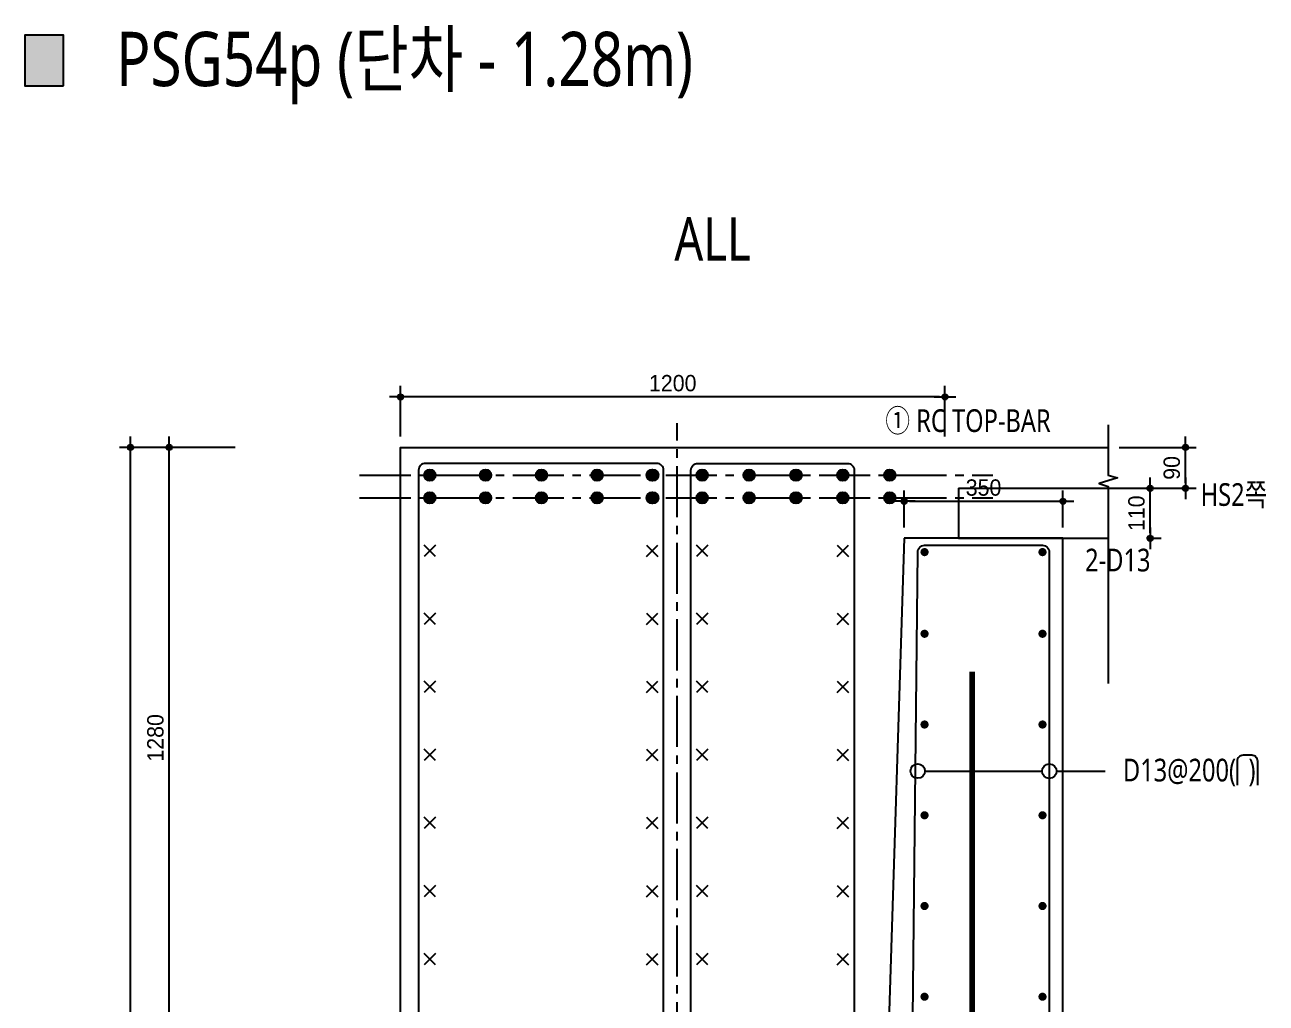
# Model space of a CAD drawing. Header units: millimetres. Extents: x 11948722 to 13111668, y -10771712 to -10232988.
# Drawn here: x 13102018 to 13104754, y -10471908 to -10469752 of the extents above; entities that cross this region are included whole.
import ezdxf
from ezdxf.enums import TextEntityAlignment as Align

# ---------------------------------------------------------------- set-up
doc = ezdxf.new("R2010")
doc.units = ezdxf.units.MM
doc.header["$LTSCALE"] = 150
doc.header["$MEASUREMENT"] = 0
doc.linetypes.add('CEN', pattern=[6.2, 6, -0.1, 0, -0.1])
doc.linetypes.add('CENTER2', pattern=[1.125, 0.75, -0.125, 0.125, -0.125])
doc.layers.get('0').update_dxf_attribs({"linetype": 'CONTINUOUS'})
doc.layers.get('Defpoints').update_dxf_attribs({"color": 117, "linetype": 'CONTINUOUS'})
for name, color, linetype in [('0-BAR', 2, 'CONTINUOUS'), ('0-TXT', 7, 'CONTINUOUS'), ('BAR', 3, 'CONTINUOUS'), ('CENT', 1, 'CEN'), ('CON-C', 2, 'CONTINUOUS'), ('DIM', 7, 'CONTINUOUS'), ('ETC', 8, 'CONTINUOUS'), ('SIT', 7, 'CONTINUOUS'), ('TEXT', 3, 'CONTINUOUS')]:
    doc.layers.add(name, color=color, linetype=linetype)
doc.styles.get("Standard").update_dxf_attribs({"font": 'NanumGothic.ttf'})
doc.styles.add('돋움', font='')
doc.styles.get('돋움').set_extended_font_data('Dotum')
doc.linetypes.add('ZIGZAG', pattern='A,0.0001,-0.2,[131,ltypeshp.shx,S=0.2,R=0,X=-0.2,Y=0],-0.4,[131,ltypeshp.shx,S=0.2,R=180,X=0.2,Y=0],-0.2', length=0.8001)
doc.dimstyles.new('S_10', dxfattribs={"dimscale": 10, "dimtxt": 3, "dimasz": 1, "dimexe": 2, "dimexo": 2, "dimgap": 1, "dimtad": 1, "dimdec": 0, "dimzin": 0, "dimdsep": 46, "dimtxsty": '돋움', "dimblk1": 'DD', "dimblk2": 'DD', "dimsah": 1, "dimcen": 2.5, "dimdle": 8, "dimclrd": 256, "dimclre": 256, "dimclrt": 3, "dimadec": 0, "dimazin": 0, "dimtfac": 1, "dimtdec": 0, "dimtix": 1, "dimtmove": 2, "dimatfit": 3, "dimldrblk": 'DD', "dimfxl": 1, "dimtolj": 1, "dimtzin": 0, "dimarcsym": 0})

# ---------------------------------------------------------------- blocks, each defined once
blk = doc.blocks.new('DD')
blk.add_line((-2, 0), (2, 0))
for radius in [0.5, 0.25]:
    blk.add_circle((0, 0), radius)
blk = doc.blocks.new('*D1621')
at = {"layer": 'Defpoints', "color": 0, "transparency": 16777216}
for p in [(-926590.8, -322144.1), (-926420.8, -322144.1), (-926440.8, -322254.1)]:
    blk.add_point(p, dxfattribs=at)
at = {"layer": 'DIM', "lineweight": -2, "transparency": 16777216}
for p, q in [((-926566.8, -322144.1), (-926396.8, -322144.1)), ((-926420.8, -322242.1), (-926420.8, -322156.1)), ((-926416.8, -322254.1), (-926396.8, -322254.1))]:
    blk.add_line(p, q, dxfattribs=at)
at = {"layer": 'DIM', "lineweight": -2, "transparency": 16777216, "xscale": 12, "yscale": 12, "zscale": 12}
for p, rotation in [((-926420.8, -322144.1), 90), ((-926420.8, -322254.1), 270)]:
    blk.add_blockref('DD', p, dxfattribs=dict(at, rotation=rotation))
at = {"layer": 'DIM', "transparency": 16777216, "insert": (-926450.8, -322199.1), "char_height": 36, "attachment_point": 5, "rotation": 90, "style": '돋움'}
blk.add_mtext('\\A1;110', dxfattribs=at)
blk = doc.blocks.new('*D1631')
at = {"layer": 'Defpoints', "color": 0, "transparency": 16777216}
for p in [(-928073, -321942.5), (-928073, -322054.1), (-926873, -322054.1)]:
    blk.add_point(p, dxfattribs=at)
at = {"layer": 'DIM', "lineweight": -2, "transparency": 16777216}
for p, q in [((-928073, -322030.1), (-928073, -321918.5)), ((-926873, -322030.1), (-926873, -321918.5)), ((-926885, -321942.5), (-928061, -321942.5))]:
    blk.add_line(p, q, dxfattribs=at)
at = {"layer": 'DIM', "lineweight": -2, "transparency": 16777216, "xscale": 12, "yscale": 12, "zscale": 12, "rotation": 180}
blk.add_blockref('DD', (-928073, -321942.5), dxfattribs=at)
at = {"layer": 'DIM', "lineweight": -2, "transparency": 16777216, "xscale": 12, "yscale": 12, "zscale": 12}
blk.add_blockref('DD', (-926873, -321942.5), dxfattribs=at)
at = {"layer": 'DIM', "transparency": 16777216, "insert": (-927473, -321912.5), "char_height": 36, "attachment_point": 5, "style": '돋움'}
blk.add_mtext('\\A1;1200', dxfattribs=at)
blk = doc.blocks.new('*D1633')
at = {"layer": 'Defpoints', "color": 0, "transparency": 16777216}
for p in [(-928668, -322054.1), (-928413, -322054.1), (-928413, -324834.1)]:
    blk.add_point(p, dxfattribs=at)
at = {"layer": 'DIM', "lineweight": -2, "transparency": 16777216}
for p, q in [((-928437, -322054.1), (-928692, -322054.1)), ((-928668, -324822.1), (-928668, -322066.1)), ((-928437, -324834.1), (-928692, -324834.1))]:
    blk.add_line(p, q, dxfattribs=at)
at = {"layer": 'DIM', "lineweight": -2, "transparency": 16777216, "xscale": 12, "yscale": 12, "zscale": 12}
for p, rotation in [((-928668, -322054.1), 90), ((-928668, -324834.1), 270)]:
    blk.add_blockref('DD', p, dxfattribs=dict(at, rotation=rotation))
at = {"layer": 'DIM', "transparency": 16777216, "insert": (-928698, -323444.1), "char_height": 36, "attachment_point": 5, "rotation": 90, "style": '돋움'}
blk.add_mtext('\\A1;2780', dxfattribs=at)
blk = doc.blocks.new('*D1634')
at = {"layer": 'Defpoints', "color": 0, "transparency": 16777216}
for p in [(-928583, -322054.1), (-928413, -322054.1), (-928413, -323334.1)]:
    blk.add_point(p, dxfattribs=at)
at = {"layer": 'DIM', "lineweight": -2, "transparency": 16777216}
for p, q in [((-928437, -322054.1), (-928607, -322054.1)), ((-928583, -323322.1), (-928583, -322066.1)), ((-928437, -323334.1), (-928607, -323334.1))]:
    blk.add_line(p, q, dxfattribs=at)
at = {"layer": 'DIM', "lineweight": -2, "transparency": 16777216, "xscale": 12, "yscale": 12, "zscale": 12}
for p, rotation in [((-928583, -322054.1), 90), ((-928583, -323334.1), 270)]:
    blk.add_blockref('DD', p, dxfattribs=dict(at, rotation=rotation))
at = {"layer": 'DIM', "transparency": 16777216, "insert": (-928613, -322694.1), "char_height": 36, "attachment_point": 5, "rotation": 90, "style": '돋움'}
blk.add_mtext('\\A1;1280', dxfattribs=at)
blk = doc.blocks.new('*D1635')
at = {"layer": 'Defpoints', "color": 0, "transparency": 16777216}
for p in [(-926613, -322172.6), (-926963, -322254.1), (-926613, -322254.1)]:
    blk.add_point(p, dxfattribs=at)
at = {"layer": 'DIM', "lineweight": -2, "transparency": 16777216}
for p, q in [((-926963, -322230.1), (-926963, -322148.6)), ((-926951, -322172.6), (-926625, -322172.6)), ((-926613, -322230.1), (-926613, -322148.6))]:
    blk.add_line(p, q, dxfattribs=at)
at = {"layer": 'DIM', "lineweight": -2, "transparency": 16777216, "xscale": 12, "yscale": 12, "zscale": 12, "rotation": 180}
blk.add_blockref('DD', (-926963, -322172.6), dxfattribs=at)
at = {"layer": 'DIM', "lineweight": -2, "transparency": 16777216, "xscale": 12, "yscale": 12, "zscale": 12}
blk.add_blockref('DD', (-926613, -322172.6), dxfattribs=at)
at = {"layer": 'DIM', "transparency": 16777216, "insert": (-926788, -322142.6), "char_height": 36, "attachment_point": 5, "style": '돋움'}
blk.add_mtext('\\A1;350', dxfattribs=at)
blk = doc.blocks.new('*D1636')
at = {"layer": 'Defpoints', "color": 0, "transparency": 16777216}
for p in [(-926513, -322054.1), (-926343, -322054.1), (-926513, -322144.1)]:
    blk.add_point(p, dxfattribs=at)
at = {"layer": 'DIM', "lineweight": -2, "transparency": 16777216}
for p, q in [((-926489, -322054.1), (-926319, -322054.1)), ((-926343, -322132.1), (-926343, -322066.1)), ((-926489, -322144.1), (-926319, -322144.1))]:
    blk.add_line(p, q, dxfattribs=at)
at = {"layer": 'DIM', "lineweight": -2, "transparency": 16777216, "xscale": 12, "yscale": 12, "zscale": 12}
for p, rotation in [((-926343, -322054.1), 90), ((-926343, -322144.1), 270)]:
    blk.add_blockref('DD', p, dxfattribs=dict(at, rotation=rotation))
at = {"layer": 'DIM', "transparency": 16777216, "insert": (-926373, -322099.1), "char_height": 36, "attachment_point": 5, "rotation": 90, "style": '돋움'}
blk.add_mtext('\\A1;90', dxfattribs=at)
blk = doc.blocks.new('zw$F30F')
blk.add_hatch(color=256).paths.add_polyline_path([(163.3, 3884.7), (163.3, 3995.9), (77.8, 3995.9), (77.8, 3884.7)])
at = {"layer": 'BAR'}
h = blk.add_hatch(color=256, dxfattribs=at)
h.dxf.hatch_style = 1
h.paths.add_polyline_path([(983.2, 3026.4, 1), (958.2, 3026.4, 1)])
h = blk.add_hatch(color=256, dxfattribs=at)
h.dxf.hatch_style = 1
h.paths.add_polyline_path([(1105.9, 3026.4, 1), (1080.9, 3026.4, 1)])
h = blk.add_hatch(color=256, dxfattribs=at)
h.dxf.hatch_style = 1
h.paths.add_polyline_path([(1228.7, 3026.4, 1), (1203.7, 3026.4, 1)])
h = blk.add_hatch(color=256, dxfattribs=at)
h.dxf.hatch_style = 1
h.paths.add_polyline_path([(1351.4, 3026.4, 1), (1326.4, 3026.4, 1)])
h = blk.add_hatch(color=256, dxfattribs=at)
h.dxf.hatch_style = 1
h.paths.add_polyline_path([(1448.2, 3026.4, -1), (1473.2, 3026.4, -1)])
h = blk.add_hatch(color=256, dxfattribs=at)
h.dxf.hatch_style = 1
h.paths.add_polyline_path([(1473.2, 3026.4, 1), (1448.2, 3026.4, 1)])
h = blk.add_hatch(color=256, dxfattribs=at)
h.dxf.hatch_style = 1
h.paths.add_polyline_path([(1474.1, 3026.4, 1), (1449.1, 3026.4, 1)])
h = blk.add_hatch(color=256, dxfattribs=at)
h.dxf.hatch_style = 1
h.paths.add_polyline_path([(1474.1, 3026.4, 1), (1449.1, 3026.4, 1)])
h = blk.add_hatch(color=256, dxfattribs=at)
h.dxf.hatch_style = 1
h.paths.add_polyline_path([(1583.2, 3026.4, 1), (1558.2, 3026.4, 1)])
h = blk.add_hatch(color=256, dxfattribs=at)
h.dxf.hatch_style = 1
h.paths.add_polyline_path([(1686.5, 3026.4, 1), (1661.5, 3026.4, 1)])
h = blk.add_hatch(color=256, dxfattribs=at)
h.dxf.hatch_style = 1
h.paths.add_polyline_path([(1789.9, 3026.4, 1), (1764.9, 3026.4, 1)])
h = blk.add_hatch(color=256, dxfattribs=at)
h.dxf.hatch_style = 1
h.paths.add_polyline_path([(1868.2, 3026.4, -1), (1893.2, 3026.4, -1)])
h = blk.add_hatch(color=256, dxfattribs=at)
h.dxf.hatch_style = 1
h.paths.add_polyline_path([(1893.2, 3026.4, 1), (1868.2, 3026.4, 1)])
h = blk.add_hatch(color=256, dxfattribs=at)
h.dxf.hatch_style = 1
h.paths.add_polyline_path([(1893.2, 3026.4, 1), (1868.2, 3026.4, 1)])
h = blk.add_hatch(color=256, dxfattribs=at)
h.dxf.hatch_style = 1
h.paths.add_polyline_path([(1971.5, 3026.4, -1), (1996.5, 3026.4, -1)])
h = blk.add_hatch(color=256, dxfattribs=at)
h.dxf.hatch_style = 1
h.paths.add_polyline_path([(1996.5, 3026.4, 1), (1971.5, 3026.4, 1)])
h = blk.add_hatch(color=256, dxfattribs=at)
h.dxf.hatch_style = 1
h.paths.add_polyline_path([(1996.5, 3026.4, 1), (1971.5, 3026.4, 1)])
h = blk.add_hatch(color=256, dxfattribs=at)
h.dxf.hatch_style = 1
h.paths.add_polyline_path([(983.2, 2976.4, 1), (958.2, 2976.4, 1)])
h = blk.add_hatch(color=256, dxfattribs=at)
h.dxf.hatch_style = 1
h.paths.add_polyline_path([(1105.9, 2976.4, 1), (1080.9, 2976.4, 1)])
h = blk.add_hatch(color=256, dxfattribs=at)
h.dxf.hatch_style = 1
h.paths.add_polyline_path([(1228.7, 2976.4, 1), (1203.7, 2976.4, 1)])
h = blk.add_hatch(color=256, dxfattribs=at)
h.dxf.hatch_style = 1
h.paths.add_polyline_path([(1351.4, 2976.4, 1), (1326.4, 2976.4, 1)])
h = blk.add_hatch(color=256, dxfattribs=at)
h.dxf.hatch_style = 1
h.paths.add_polyline_path([(1448.2, 2976.4, -1), (1473.2, 2976.4, -1)])
h = blk.add_hatch(color=256, dxfattribs=at)
h.dxf.hatch_style = 1
h.paths.add_polyline_path([(1473.2, 2976.4, 1), (1448.2, 2976.4, 1)])
h = blk.add_hatch(color=256, dxfattribs=at)
h.dxf.hatch_style = 1
h.paths.add_polyline_path([(1474.1, 2976.4, 1), (1449.1, 2976.4, 1)])
h = blk.add_hatch(color=256, dxfattribs=at)
h.dxf.hatch_style = 1
h.paths.add_polyline_path([(1583.2, 2976.4, 1), (1558.2, 2976.4, 1)])
h = blk.add_hatch(color=256, dxfattribs=at)
h.dxf.hatch_style = 1
h.paths.add_polyline_path([(1686.5, 2976.4, 1), (1661.5, 2976.4, 1)])
h = blk.add_hatch(color=256, dxfattribs=at)
h.dxf.hatch_style = 1
h.paths.add_polyline_path([(1789.9, 2976.4, 1), (1764.9, 2976.4, 1)])
h = blk.add_hatch(color=256, dxfattribs=at)
h.dxf.hatch_style = 1
h.paths.add_polyline_path([(1868.2, 2976.4, -1), (1893.2, 2976.4, -1)])
h = blk.add_hatch(color=256, dxfattribs=at)
h.dxf.hatch_style = 1
h.paths.add_polyline_path([(1893.2, 2976.4, 1), (1868.2, 2976.4, 1)])
h = blk.add_hatch(color=256, dxfattribs=at)
h.dxf.hatch_style = 1
h.paths.add_polyline_path([(1893.2, 2976.4, 1), (1868.2, 2976.4, 1)])
h = blk.add_hatch(color=256, dxfattribs=at)
h.dxf.hatch_style = 1
h.paths.add_polyline_path([(1971.5, 2976.4, -1), (1996.5, 2976.4, -1)])
h = blk.add_hatch(color=256, dxfattribs=at)
h.dxf.hatch_style = 1
h.paths.add_polyline_path([(1996.5, 2976.4, 1), (1971.5, 2976.4, 1)])
h = blk.add_hatch(color=256, dxfattribs=at)
h.dxf.hatch_style = 1
h.paths.add_polyline_path([(1996.5, 2976.4, 1), (1971.5, 2976.4, 1)])
blk.add_lwpolyline([(163.3, 3884.7), (163.3, 3995.9), (77.8, 3995.9), (77.8, 3884.7)], close=True)
blk.add_lwpolyline([(2465.7, 3137.4), (2465.7, 3026.6), (2485.7, 3020.4), (2445.7, 3007.9), (2465.7, 3001.6), (2465.7, 2567.4)])
at = {"layer": '0-BAR'}
for p, q in [((983.2, 2847.3), (958.2, 2872.3)), ((983.2, 2872.3), (958.2, 2847.3)), ((1448.2, 2847.3), (1473.2, 2872.3)), ((1448.2, 2872.3), (1473.2, 2847.3)), ((1583.2, 2847.3), (1558.2, 2872.3)), ((1583.2, 2872.3), (1558.2, 2847.3)), ((1868.2, 2847.3), (1893.2, 2872.3)), ((1868.2, 2872.3), (1893.2, 2847.3)), ((983.2, 2697.3), (958.2, 2722.3)), ((983.2, 2722.3), (958.2, 2697.3)), ((1448.2, 2697.3), (1473.2, 2722.3)), ((1448.2, 2722.3), (1473.2, 2697.3)), ((1583.2, 2697.3), (1558.2, 2722.3)), ((1583.2, 2722.3), (1558.2, 2697.3)), ((1868.2, 2697.3), (1893.2, 2722.3)), ((1868.2, 2722.3), (1893.2, 2697.3)), ((983.2, 2547.3), (958.2, 2572.3)), ((983.2, 2572.3), (958.2, 2547.3)), ((1448.2, 2547.3), (1473.2, 2572.3)), ((1448.2, 2572.3), (1473.2, 2547.3)), ((1583.2, 2547.3), (1558.2, 2572.3)), ((1583.2, 2572.3), (1558.2, 2547.3)), ((1868.2, 2547.3), (1893.2, 2572.3)), ((1868.2, 2572.3), (1893.2, 2547.3)), ((983.2, 2397.3), (958.2, 2422.3)), ((983.2, 2422.3), (958.2, 2397.3)), ((1448.2, 2397.3), (1473.2, 2422.3)), ((1448.2, 2422.3), (1473.2, 2397.3)), ((1583.2, 2397.3), (1558.2, 2422.3)), ((1583.2, 2422.3), (1558.2, 2397.3)), ((1868.2, 2397.3), (1893.2, 2422.3)), ((1868.2, 2422.3), (1893.2, 2397.3)), ((983.2, 2247.3), (958.2, 2272.3)), ((983.2, 2272.3), (958.2, 2247.3)), ((1448.2, 2247.3), (1473.2, 2272.3)), ((1448.2, 2272.3), (1473.2, 2247.3)), ((1583.2, 2247.3), (1558.2, 2272.3)), ((1583.2, 2272.3), (1558.2, 2247.3)), ((1868.2, 2247.3), (1893.2, 2272.3)), ((1868.2, 2272.3), (1893.2, 2247.3)), ((983.2, 2097.3), (958.2, 2122.3)), ((983.2, 2122.3), (958.2, 2097.3)), ((1448.2, 2097.3), (1473.2, 2122.3)), ((1448.2, 2122.3), (1473.2, 2097.3)), ((1583.2, 2097.3), (1558.2, 2122.3)), ((1583.2, 2122.3), (1558.2, 2097.3)), ((1868.2, 2097.3), (1893.2, 2122.3)), ((1868.2, 2122.3), (1893.2, 2097.3)), ((983.2, 1947.3), (958.2, 1972.3)), ((983.2, 1972.3), (958.2, 1947.3)), ((1448.2, 1947.3), (1473.2, 1972.3)), ((1448.2, 1972.3), (1473.2, 1947.3)), ((1583.2, 1947.3), (1558.2, 1972.3)), ((1583.2, 1972.3), (1558.2, 1947.3)), ((1868.2, 1947.3), (1893.2, 1972.3)), ((1868.2, 1972.3), (1893.2, 1947.3))]:
    blk.add_line(p, q, dxfattribs=at)
at = {"layer": 'BAR', "color": 4, "linetype": 'Continuous'}
for points in [[(965.7, 337.4), (1445.7, 337.4, 0.261972), (1485.7, 357.4), (1485.7, 3037.4, 0.414214), (1470.7, 3052.4), (960.7, 3052.4, 0.414214), (945.7, 3037.4), (945.7, 357.4, 0.414214), (965.7, 337.4)], [(1885.7, 337.4), (1585.7, 337.4, -0.261972), (1545.7, 357.4), (1545.7, 3037.4, -0.414214), (1560.7, 3052.4), (1890.7, 3052.4, -0.414214), (1905.7, 3037.4), (1905.7, 357.4, -0.414214), (1885.7, 337.4)], [(2025.7, 942.8), (2045.7, 2856.8, -0.414214), (2060.7, 2871.8), (2320.7, 2871.8, -0.414214), (2335.7, 2856.8), (2335.7, 942.8)]]:
    blk.add_lwpolyline(points, format="xyb", dxfattribs=at)
at = {"layer": 'BAR', "const_width": 9}
for points in [[(2065.2, 2856.8, -1), (2056.2, 2856.8, -1)], [(2316.2, 2856.8, 1), (2325.2, 2856.8, 1)], [(2065.2, 2676.8, -1), (2056.2, 2676.8, -1)], [(2316.2, 2676.8, 1), (2325.2, 2676.8, 1)], [(2065.2, 2476.8, -1), (2056.2, 2476.8, -1)], [(2316.2, 2476.8, 1), (2325.2, 2476.8, 1)], [(2065.2, 2276.8, -1), (2056.2, 2276.8, -1)], [(2316.2, 2276.8, 1), (2325.2, 2276.8, 1)], [(2065.2, 2076.8, -1), (2056.2, 2076.8, -1)], [(2316.2, 2076.8, 1), (2325.2, 2076.8, 1)], [(2065.2, 1876.8, -1), (2056.2, 1876.8, -1)], [(2316.2, 1876.8, 1), (2325.2, 1876.8, 1)]]:
    blk.add_lwpolyline(points, format="xyb", close=True, dxfattribs=at)
at = {"layer": 'BAR', "color": 4, "linetype": 'Continuous', "const_width": 12.5}
blk.add_lwpolyline([(2165.7, 2593.4), (2165.7, 464.7), (1637.1, 464.7)], dxfattribs=at)
at = {"layer": 'BAR', "linetype": 'Continuous'}
blk.add_lwpolyline([(2795, 2343.1), (2795, 2395.9, 0.414214), (2782, 2408.9), (2762.8, 2408.9, 0.414214), (2749.8, 2395.9), (2749.8, 2343.1)], format="xyb", dxfattribs=at)
at = {"layer": 'BAR'}
for centre in [(970.7, 3026.4), (1093.4, 3026.4), (1216.2, 3026.4), (1338.9, 3026.4), (1460.7, 3026.4), (1460.7, 3026.4), (1461.6, 3026.4), (1461.6, 3026.4), (1570.7, 3026.4), (1674, 3026.4), (1777.4, 3026.4), (1880.7, 3026.4), (1880.7, 3026.4), (1880.7, 3026.4), (1984, 3026.4), (1984, 3026.4), (1984, 3026.4), (970.7, 2976.4), (1093.4, 2976.4), (1216.2, 2976.4), (1338.9, 2976.4), (1460.7, 2976.4), (1460.7, 2976.4), (1461.6, 2976.4), (1570.7, 2976.4), (1674, 2976.4), (1777.4, 2976.4), (1880.7, 2976.4), (1880.7, 2976.4), (1880.7, 2976.4), (1984, 2976.4), (1984, 2976.4), (1984, 2976.4)]:
    blk.add_circle(centre, 12.5, dxfattribs=at)
at = {"layer": 'CENT', "linetype": 'CENTER2'}
for p, q in [((1515.7, 233.7), (1515.7, 3141.1)), ((815.7, 3026.4), (2210.9, 3026.4)), ((815.7, 2976.4), (2210.9, 2976.4))]:
    blk.add_line(p, q, dxfattribs=at)
at = {"layer": 'ETC', "linetype": 'ZIGZAG', "ltscale": 20}
blk.add_line((2015.7, 2887.4), (1965.7, 1307.4), dxfattribs=at)
at = {"layer": 'ETC'}
blk.add_lwpolyline([(935.7, 1557.4), (815.7, 1557.4), (815.7, 322.4), (830.7, 307.4), (2350.7, 307.4), (2365.7, 322.4), (2365.7, 2887.4), (2015.7, 2887.4)], dxfattribs=at)
at = {"layer": 'SIT', "linetype": 'Continuous'}
for points in [[(565.7, 1807.4), (905.7, 1807.4), (905.7, 3087.4), (2465.7, 3087.4)], [(2135.7, 2997.4), (2135.7, 2887.4), (2465.7, 2887.4)], [(2135.7, 2997.4), (2465.7, 2997.4)]]:
    blk.add_lwpolyline(points, dxfattribs=at)
at = {"layer": 'TEXT'}
for p, q in [((2061.7, 2374.3), (2319.7, 2374)), ((2351.7, 2374.3), (2458.7, 2374.3))]:
    blk.add_line(p, q, dxfattribs=at)
for centre in [(2045.7, 2374.3), (2335.7, 2374)]:
    blk.add_circle(centre, 16, dxfattribs=at)
at = {"width": 0.8}
blk.add_text('PSG54p (단차 - 1.28m)', height=119.75, dxfattribs=at).set_placement((279.2, 3943.7), align=Align.MIDDLE_LEFT)
for s, height, p in [('ALL', 95.8, (1593.5, 3547)), ('HS2쪽', 50, (2742.8, 2983.7))]:
    blk.add_text(s, height=height, dxfattribs=at).set_placement(p, align=Align.MIDDLE_CENTER)
at = {"layer": '0-TXT', "ltscale": 0.8, "width": 0.8}
blk.add_text('① RC TOP-BAR', height=50, dxfattribs=at).set_placement((1974.2, 3171.6), align=Align.TOP_LEFT)
for s, p in [('2-D13', (2486.6, 2839.3)), ('D13@200(  )', (2644, 2376.4))]:
    blk.add_text(s, height=50, dxfattribs=at).set_placement(p, align=Align.MIDDLE_CENTER)
at = {"layer": 'DIM'}
for base, p1, p2, angle, picture, middle in [((905.7, 3199), (2105.7, 3087.4), (905.7, 3087.4), 180, '*D1631', (1505.7, 3229)), ((310.7, 3087.4), (565.7, 307.4), (565.7, 3087.4), 270, '*D1633', (280.7, 1697.4)), ((395.7, 3087.4), (565.7, 1807.4), (565.7, 3087.4), 270, '*D1634', (365.7, 2447.4)), ((2635.7, 3087.4), (2465.7, 2997.4), (2465.7, 3087.4), 270, '*D1636', (2605.7, 3042.4)), ((2365.7, 2968.9), (2015.7, 2887.4), (2365.7, 2887.4), 180, '*D1635', (2190.7, 2998.9)), ((2557.9, 2997.4), (2537.9, 2887.4), (2387.9, 2997.4), 270, '*D1621', (2527.9, 2942.4))]:
    dim = blk.add_linear_dim(base=base, p1=p1, p2=p2, angle=angle, dimstyle='S_10', override={"dimscale": 12, "dimclrt": 256}, dxfattribs=at)
    dim.commit()
    dim.dimension.update_dxf_attribs({"geometry": picture, "text_midpoint": middle, "insert": (928978.7, 325141.5)})

msp = doc.modelspace()

# ---------------------------------------------------------------- block references
at = {"layer": 'CON-C', "ltscale": 1200}
msp.add_blockref('zw$F30F', (13101940.1, -10473770.6), dxfattribs=at)

doc.saveas('drawing.dxf')
